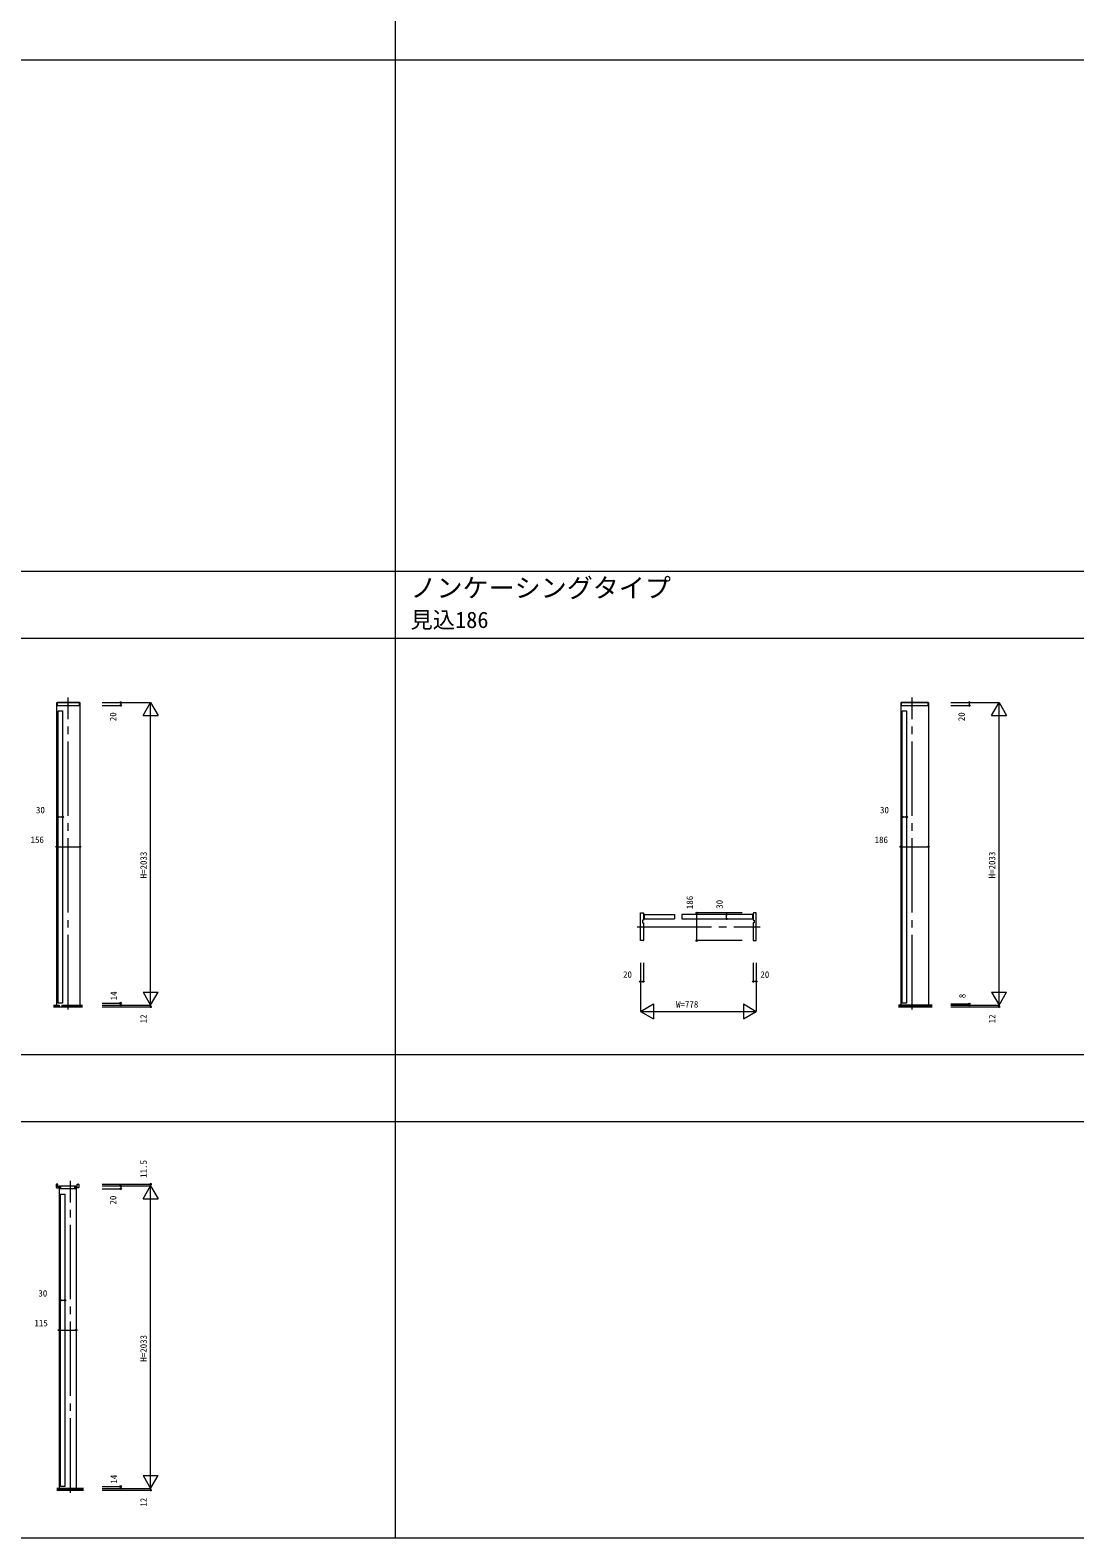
# Model space of a CAD drawing. Units: millimetres, scale not verified. Extents: x -14341 to 14341, y -10000 to 10000.
# Drawn here: x 305 to 7323, y -10000 to 130 of the extents above; entities that cross this region are included whole.
import ezdxf
from ezdxf.enums import TextEntityAlignment as Align

# ---------------------------------------------------------------- set-up
doc = ezdxf.new("R2010")
doc.units = ezdxf.units.MM
doc.header["$LTSCALE"] = 50
doc.linetypes.add('USER1', pattern=[13, 10, -1, 1, -1])
doc.layers.add('0-0_0', color=7, linetype='Continuous')
for name, color, linetype, lineweight in [('0-1_YKK_F1', 7, 'Continuous', 18), ('0-3_YKK_N1', 2, 'Continuous', 18), ('0-4_YKK_B1', 4, 'Continuous', 18), ('0-5_YKK_Z1', 7, 'Continuous', 18)]:
    doc.layers.add(name, color=color, linetype=linetype, lineweight=lineweight)
doc.styles.add('ＭＳ ゴシック', font='')
doc.styles.get('ＭＳ ゴシック').set_extended_font_data('MS Gothic')

msp = doc.modelspace()

# ---------------------------------------------------------------- linework, layer by layer
at = {"layer": '0-1_YKK_F1'}
for p, q in [((2759.49, -10000), (2759.49, 9500)), ((-14340.51, -70), (14159.49, -70)), ((-14340.51, -3505), (14159.49, -3505)), ((-14340.51, -3955), (14159.49, -3955)), ((-14340.51, -6752.5), (14159.49, -6752.5)), ((-14340.51, -7202.5), (14159.49, -7202.5)), ((-14340.51, -10000), (14340.51, -10000))]:
    msp.add_line(p, q, dxfattribs=at)
at = {"layer": '0-3_YKK_N1'}
for p, q in [((788.99, -4387.5), (1113.99, -4387.5)), ((788.99, -4407.5), (913.99, -4407.5)), ((913.99, -4387.5), (913.99, -4407.5)), ((1063.99, -4474.1), (1113.99, -4387.5)), ((1113.99, -6420.5), (1113.99, -4387.5)), ((1113.99, -4387.5), (1163.99, -4474.1)), ((6488.99, -4387.5), (6813.99, -4387.5)), ((6488.99, -4407.5), (6613.99, -4407.5)), ((6613.99, -4387.5), (6613.99, -4407.5)), ((6763.99, -4474.1), (6813.99, -4387.5)), ((6813.99, -6420.5), (6813.99, -4387.5)), ((6813.99, -4387.5), (6863.99, -4474.1)), ((1063.99, -4474.1), (1163.99, -4474.1)), ((6763.99, -4474.1), (6863.99, -4474.1)), ((522.99, -5156.88), (492.99, -5156.88)), ((6192.99, -5156.88), (6162.99, -5156.88)), ((482.99, -5356.88), (638.99, -5356.88)), ((6152.99, -5356.88), (6338.99, -5356.88)), ((4782.99, -5987.5), (4782.99, -5801.5)), ((5087.99, -5801.5), (4782.99, -5801.5)), ((4982.99, -5841.5), (4982.99, -5811.5)), ((5087.99, -5987.5), (4782.99, -5987.5)), ((4404.99, -6137.5), (4404.99, -6462.5)), ((4424.99, -6137.5), (4424.99, -6262.5)), ((5162.99, -6137.5), (5162.99, -6262.5)), ((5182.99, -6137.5), (5182.99, -6462.5)), ((4404.99, -6262.5), (4424.99, -6262.5)), ((5182.99, -6262.5), (5162.99, -6262.5)), ((1063.99, -6333.9), (1163.99, -6333.9)), ((6763.99, -6333.9), (6863.99, -6333.9)), ((788.99, -6406.5), (913.99, -6406.5)), ((788.99, -6420.5), (1113.99, -6420.5)), ((788.99, -6432.5), (1113.99, -6432.5)), ((913.99, -6406.5), (913.99, -6420.5)), ((1113.99, -6420.5), (1113.99, -6432.5)), ((4404.99, -6462.5), (4491.59, -6412.5)), ((4404.99, -6462.5), (5182.99, -6462.5)), ((4404.99, -6462.5), (4491.59, -6512.5)), ((4491.59, -6412.5), (4491.59, -6512.5)), ((5096.39, -6412.5), (5096.39, -6512.5)), ((5096.39, -6412.5), (5182.99, -6462.5)), ((5096.39, -6512.5), (5182.99, -6462.5)), ((6488.99, -6412.5), (6613.99, -6412.5)), ((6488.99, -6420.5), (6813.99, -6420.5)), ((6488.99, -6432.5), (6813.99, -6432.5)), ((6613.99, -6412.5), (6613.99, -6420.5)), ((6813.99, -6420.5), (6813.99, -6432.5)), ((788.99, -7623.5), (1113.99, -7623.5)), ((788.99, -7635), (1113.99, -7635)), ((788.99, -7655), (913.99, -7655)), ((913.99, -7635), (913.99, -7655)), ((1063.99, -7721.6), (1113.99, -7635)), ((1113.99, -7635), (1113.99, -7623.5)), ((1113.99, -9668), (1113.99, -7635)), ((1113.99, -7635), (1163.99, -7721.6)), ((1063.99, -7721.6), (1163.99, -7721.6)), ((538.99, -8404.38), (508.99, -8404.38)), ((498.99, -8604.38), (613.99, -8604.38)), ((1063.99, -9581.4), (1163.99, -9581.4)), ((788.99, -9654), (913.99, -9654)), ((788.99, -9668), (1113.99, -9668)), ((788.99, -9680), (1113.99, -9680)), ((913.99, -9654), (913.99, -9668)), ((1113.99, -9668), (1113.99, -9680))]:
    msp.add_line(p, q, dxfattribs=at)
for points in [[(1063.99, -6333.9), (1113.99, -6420.5), (1163.99, -6333.9)], [(6763.99, -6333.9), (6813.99, -6420.5), (6863.99, -6333.9)], [(1063.99, -9581.4), (1113.99, -9668), (1163.99, -9581.4)]]:
    msp.add_lwpolyline(points, dxfattribs=at)
for centre in [(913.99, -4387.5), (913.99, -4407.5), (6613.99, -4387.5), (6613.99, -4407.5), (492.99, -5156.88), (522.99, -5156.88), (6162.99, -5156.88), (6192.99, -5156.88), (482.99, -5356.88), (638.99, -5356.88), (6152.99, -5356.88), (6338.99, -5356.88), (4782.99, -5801.5), (4982.99, -5811.5), (4982.99, -5841.5), (4782.99, -5987.5), (4404.99, -6262.5), (4424.99, -6262.5), (5162.99, -6262.5), (5182.99, -6262.5), (913.99, -6406.5), (913.99, -6420.5), (1113.99, -6432.5), (6613.99, -6412.5), (6613.99, -6420.5), (6813.99, -6432.5), (913.99, -7635), (913.99, -7655), (1113.99, -7623.5), (508.99, -8404.38), (538.99, -8404.38), (498.99, -8604.38), (613.99, -8604.38), (913.99, -9654), (913.99, -9668), (1113.99, -9680)]:
    msp.add_circle(centre, 5, dxfattribs=at)
at = {"layer": '0-4_YKK_B1'}
for p, q in [((482.99, -4387.5), (638.99, -4387.5)), ((482.99, -4387.5), (482.99, -6420.5)), ((487.49, -4407.5), (634.49, -4407.5)), ((638.99, -4387.5), (638.99, -6420.5)), ((6152.99, -4387.5), (6338.99, -4387.5)), ((6152.99, -4387.5), (6152.99, -6420.5)), ((6157.49, -4407.5), (6334.49, -4407.5)), ((6338.99, -4387.5), (6338.99, -6420.5)), ((4424.99, -5868), (4424.99, -5985.5)), ((4429.49, -5814.8), (4429.49, -5838.2)), ((4432.79, -5811.5), (4634.49, -5811.5)), ((4432.79, -5841.5), (4634.49, -5841.5)), ((4634.49, -5811.5), (4634.49, -5841.5)), ((5155.19, -5811.5), (4683.49, -5811.5)), ((4683.49, -5811.5), (4683.49, -5841.5)), ((4683.49, -5841.5), (5155.19, -5841.5)), ((5158.49, -5814.8), (5158.49, -5838.2)), ((5162.99, -5868), (5162.99, -5985.5)), ((480.49, -7625.5), (480.49, -7645.5)), ((498.99, -7647.7), (498.99, -9668)), ((609.49, -7655), (503.49, -7655)), ((508.29, -7648), (508.29, -7647.8)), ((613.99, -7647.7), (613.99, -9668)), ((632.49, -7625.5), (632.49, -7645.5))]:
    msp.add_line(p, q, dxfattribs=at)
for points in [[(636.49, -4405.5), (636.49, -4387.5), (485.49, -4387.5), (485.49, -4405.5)], [(6336.49, -4405.5), (6336.49, -4387.5), (6155.49, -4387.5), (6155.49, -4405.5)], [(4422.99, -5987.5), (4404.99, -5987.5), (4404.99, -5801.5), (4422.99, -5801.5)], [(4424.99, -5803.5), (4424.99, -5850), (4418.49, -5850), (4418.49, -5868), (4424.99, -5868)], [(5162.99, -5803.5), (5162.99, -5850), (5169.49, -5850), (5169.49, -5868), (5162.99, -5868)], [(5164.99, -5987.5), (5182.99, -5987.5), (5182.99, -5801.5), (5164.99, -5801.5)], [(491.49, -7640.5), (491.49, -7623.5), (482.49, -7623.5)], [(482.49, -7647.5), (505.49, -7647.5), (505.49, -7640.5), (491.49, -7640.5)], [(510.99, -7648), (510.99, -7640.3), (502.49, -7640.3), (501.49, -7639.3), (501.49, -7635), (611.49, -7635), (611.49, -7639.3), (610.49, -7640.3), (601.99, -7640.3), (601.99, -7648), (611.49, -7648), (611.49, -7653)], [(501.49, -7653), (501.49, -7648), (510.99, -7648)], [(630.49, -7647.5), (607.49, -7647.5), (607.49, -7640.5), (621.49, -7640.5)], [(621.49, -7640.5), (621.49, -7623.5), (630.49, -7623.5)]]:
    msp.add_lwpolyline(points, dxfattribs=at)
for points in [[(492.99, -4442.5), (522.99, -4442.5), (522.99, -6406.5), (492.99, -6406.5)], [(6162.99, -4442.5), (6192.99, -4442.5), (6192.99, -6406.5), (6162.99, -6406.5)], [(508.99, -7690), (538.99, -7690), (538.99, -9654), (508.99, -9654)]]:
    msp.add_lwpolyline(points, close=True, dxfattribs=at)
for centre, radius, start, end in [((487.49, -4405.5), 2, 180, 270), ((634.49, -4405.5), 2, 270, 0), ((6157.49, -4405.5), 2, 180, 270), ((6334.49, -4405.5), 2, 270, 0), ((4422.99, -5803.5), 2, 0, 90), ((4432.79, -5814.8), 3.3, 90, 180), ((4432.79, -5838.2), 3.3, 180, 270), ((5155.19, -5814.8), 3.3, 0, 90), ((5155.19, -5838.2), 3.3, 270, 0), ((5164.99, -5803.5), 2, 90, 180), ((4422.99, -5985.5), 2, 270, 0), ((5164.99, -5985.5), 2, 180, 270), ((482.49, -7625.5), 2, 90, 180), ((482.49, -7645.5), 2, 180, 270), ((503.49, -7653), 2, 180, 270), ((609.49, -7653), 2, 270, 0), ((630.49, -7625.5), 2, 0, 90), ((630.49, -7645.5), 2, 270, 0)]:
    msp.add_arc(centre, radius, start, end, dxfattribs=at)
at = {"layer": '0-5_YKK_Z1', "linetype": 'USER1'}
for p, q in [((560.99, -6449.07), (560.99, -4353.5)), ((6230.99, -6449.07), (6230.99, -4353.5)), ((4381.98, -5894.5), (5209.26, -5894.5)), ((576.99, -9696.57), (576.99, -7601))]:
    msp.add_line(p, q, dxfattribs=at)
at = {"layer": '0-5_YKK_Z1'}
for p, q in [((461.51, -6420.5), (499.49, -6420.5)), ((461.51, -6422.9), (499.49, -6422.9)), ((461.51, -6425.3), (499.49, -6425.3)), ((461.51, -6427.7), (499.49, -6427.7)), ((461.51, -6430.1), (499.49, -6430.1)), ((461.51, -6432.5), (656.11, -6432.5)), ((499.49, -6420.5), (499.49, -6432.5)), ((517.49, -6420.5), (656.11, -6420.5)), ((517.49, -6420.5), (517.49, -6432.5)), ((517.49, -6422.9), (656.11, -6422.9)), ((517.49, -6425.3), (656.11, -6425.3)), ((517.49, -6427.7), (656.11, -6427.7)), ((517.49, -6430.1), (656.11, -6430.1)), ((6363.95, -6420.5), (6137.37, -6420.5)), ((6363.95, -6422.9), (6137.37, -6422.9)), ((6363.95, -6425.3), (6137.37, -6425.3)), ((6363.95, -6427.7), (6137.37, -6427.7)), ((6363.95, -6430.1), (6137.37, -6430.1)), ((6137.37, -6432.5), (6363.95, -6432.5)), ((663.95, -9668), (483.37, -9668)), ((663.95, -9670.4), (483.37, -9670.4)), ((663.95, -9672.8), (483.37, -9672.8)), ((663.95, -9675.2), (483.37, -9675.2)), ((663.95, -9677.6), (483.37, -9677.6)), ((483.37, -9680), (663.95, -9680))]:
    msp.add_line(p, q, dxfattribs=at)

# ---------------------------------------------------------------- texts
at = {"layer": '0-0_0', "style": 'ＭＳ ゴシック'}
for s, height, p in [('ノンケーシングタイプ', 128.3, (2859.49, -3719.88)), ('見込186', 110, (2859.49, -3919.93))]:
    msp.add_text(s, height=height, dxfattribs=at).set_placement(p, align=Align.BOTTOM_LEFT)
at = {"layer": '0-3_YKK_N1', "color": 7, "style": 'ＭＳ ゴシック'}
for s, p in [('20', (897.12, -4513.03)), ('20', (6597.12, -4513.03)), ('H=2033', (1101.99, -5569)), ('H=2033', (6801.99, -5569)), ('186', (4770.99, -5775.94)), ('30', (4970.99, -5773.28)), ('14', (901.99, -6388.35)), ('8', (6601.99, -6374.35)), ('12', (1101.99, -6543.16)), ('12', (6801.99, -6543.16)), ('11.5', (1101.99, -7581.16)), ('20', (897.12, -7760.53)), ('H=2033', (1101.99, -8816.5)), ('14', (901.99, -9635.85)), ('12', (1101.99, -9790.66))]:
    msp.add_text(s, height=43.99, rotation=90, dxfattribs=at).set_placement(p, align=Align.BOTTOM_LEFT)
for s, p in [('30', (344.21, -5144.88)), ('30', (6014.21, -5144.88)), ('156', (307.82, -5344.88)), ('186', (5977.82, -5344.88)), ('20', (4287.79, -6250.5)), ('20', (5210.19, -6250.5)), ('W=778', (4643.99, -6450.5)), ('30', (360.21, -8392.38)), ('115', (333.82, -8592.38))]:
    msp.add_text(s, height=43.99, dxfattribs=at).set_placement(p, align=Align.BOTTOM_LEFT)

doc.saveas('drawing.dxf')
